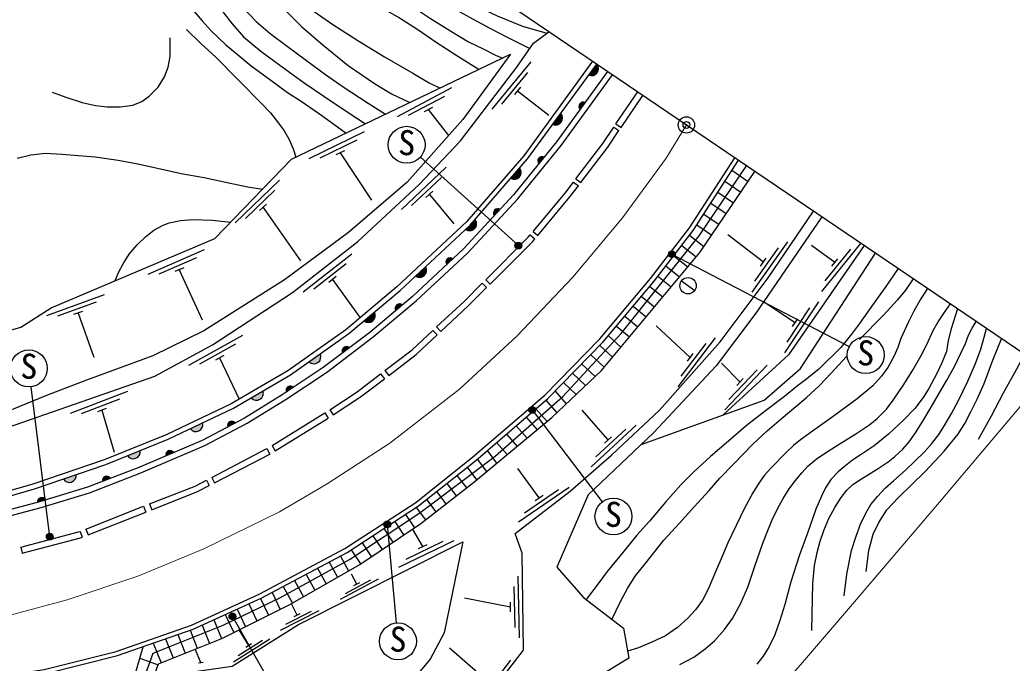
# Model space of a CAD drawing. Units: millimetres at full size, sheet at 1:1000; details may follow other scales. Extents: x 40000 to 680000, y 20000 to 380000.
# Drawn here: x 502998 to 575600, y 271827 to 318859 of the extents above; entities that cross this region are included whole.
import ezdxf
from ezdxf.enums import TextEntityAlignment as Align

# ---------------------------------------------------------------- set-up
doc = ezdxf.new("R2010")
doc.units = ezdxf.units.MM
doc.header["$LTSCALE"] = 1000
doc.header["$PDMODE"] = 32
doc.header["$PDSIZE"] = 500
doc.linetypes.add('CHAIN', pattern=[18.5, 12, -1.5, 3.5, -1.5])
for name, color, linetype, lineweight in [('M-BGD', 7, 'Continuous', 25), ('M-BGD-EXST', 7, 'Continuous', 25), ('M-BMK', 2, 'CHAIN', 13), ('M-BMK-OTRS', 5, 'Continuous', 25), ('M-BMK-SRVR', 3, 'Continuous', 25), ('M-STR-HTXT', 7, 'Continuous', 13)]:
    doc.layers.add(name, color=color, linetype=linetype, lineweight=lineweight)
doc.layers.add('M-OTRS', color=6, linetype='Continuous')
doc.styles.add('ＭＳ ゴシック', font='')
doc.styles.get('ＭＳ ゴシック').set_extended_font_data('MS Gothic')

msp = doc.modelspace()

# ---------------------------------------------------------------- hatches: boundary and pattern name
at = {"layer": 'M-BGD'}
for points in [[(544620, 314825), (545203, 315626, -0.82183)], [(544362, 312819), (543995, 312312, -0.84072)], [(541991, 311216), (542574, 312017, -0.82183)], [(541364, 308819), (540969, 308334, -0.84072)], [(538922, 307274), (539571, 308022, -0.82183)], [(538136, 305004), (537711, 304545, -0.84072)], [(535610, 303532), (536335, 304207, -0.82183)], [(534682, 301392), (534223, 300967, -0.84072)], [(531951, 300124), (532676, 300799, -0.82183)], [(530987, 298024), (530509, 297621, -0.84072)], [(528179, 296844), (528936, 297483, -0.82183)], [(527102, 294880), (526602, 294504, -0.84072)], [(524172, 293859), (524981, 294431, -0.82183)], [(523023, 291992), (522502, 291645, -0.84072)], [(519932, 291217), (520788, 291716, -0.82183)], [(515475, 288960), (516370, 289385, -0.82183)], [(518758, 289387), (518204, 289095, -0.84072)], [(510879, 286997), (511798, 287366, -0.82183)], [(514255, 287223), (513679, 286978, -0.84072)], [(506180, 285290), (507117, 285612, -0.82183)], [(509627, 285331), (509044, 285105, -0.84072)], [(504884, 283761), (504285, 283581, -0.84072)]]:
    msp.add_hatch(color=256, dxfattribs=at).paths.add_polyline_path(points)
at = {"layer": 'M-BGD-EXST'}
for points in [[(539690, 302477, -1), (539251, 302238, -0.41421), (539351, 302577, -0.41421)], [(550922, 301847, -1), (550483, 301607, -0.41421), (550583, 301947, -0.41421)], [(540699, 290464, -1), (540260, 290225, -0.41421), (540360, 290564, -0.41421)], [(530105, 282085, -1), (529666, 281846, -0.41421), (529766, 282185, -0.41421)], [(505410, 281192, -1), (504970, 280952, -0.41421), (505070, 281292, -0.41421)], [(518775, 275359, -1), (518336, 275120, -0.41421), (518436, 275459, -0.41421)]]:
    msp.add_hatch(color=256, dxfattribs=at).paths.add_polyline_path(points)

# ---------------------------------------------------------------- linework, layer by layer
at = {"layer": 'M-BGD'}
for p, q in [((540388, 315788), (537521, 312319)), ((540142, 315019), (538230, 312706)), ((534587, 313877), (530608, 311776)), ((539640, 313941), (539194, 313402)), ((539417, 313671), (541695, 311900)), ((534064, 313262), (531411, 311861)), ((546612, 311246), (548203, 313592)), ((546985, 310993), (548576, 313340)), ((533187, 312459), (532568, 312132)), ((532877, 312296), (534369, 310396)), ((546455, 311014), (546828, 310762)), ((546612, 311246), (546985, 310993)), ((528188, 310664), (524146, 308687)), ((527646, 310065), (524951, 308747)), ((526745, 309291), (526116, 308983)), ((526430, 309137), (528731, 305667)), ((534191, 308077), (530913, 304994)), ((555093, 307859), (556284, 307051)), ((521995, 307147), (518757, 304021)), ((533850, 307345), (531665, 305289)), ((543685, 307236), (544044, 306964)), ((521663, 306410), (519505, 304326)), ((543503, 306995), (543861, 306723)), ((554578, 307060), (555751, 306264)), ((533218, 306338), (532708, 305859)), ((532963, 306098), (534745, 303934)), ((554064, 306260), (555218, 305478)), ((521045, 305395), (520541, 304909)), ((520793, 305152), (523534, 301248)), ((553550, 305461), (554685, 304692)), ((553036, 304662), (554152, 303905)), ((552522, 303863), (553619, 303119)), ((540340, 303138), (540685, 302850)), ((540545, 303384), (540890, 303095)), ((552003, 303123), (553053, 302284)), ((557397, 301141), (554795, 303147)), ((516489, 302040), (512361, 300249)), ((551424, 302370), (552485, 301521)), ((556586, 298958), (559187, 302631)), ((556775, 299744), (558508, 302192)), ((562626, 301123), (560927, 302363)), ((561665, 299002), (564516, 302484)), ((561908, 299773), (563808, 302094)), ((515920, 301467), (513168, 300272)), ((527279, 301728), (523736, 298952)), ((550844, 301617), (551875, 300793)), ((557194, 300855), (557599, 301427)), ((562404, 300853), (562848, 301394)), ((514985, 300733), (514343, 300455)), ((514664, 300594), (516342, 296919)), ((526873, 301029), (524512, 299179)), ((550265, 300865), (551265, 300064)), ((526153, 300084), (525602, 299652)), ((525878, 299868), (527890, 297075)), ((537080, 299856), (537398, 299538)), ((549685, 300112), (550655, 299335)), ((536830, 299606), (537148, 299288)), ((549089, 299372), (550045, 298607)), ((551398, 299768), (552376, 299072)), ((509175, 298746), (504938, 297231)), ((548477, 298644), (549435, 297878)), ((508570, 298211), (505745, 297201)), ((547866, 297917), (548825, 297149)), ((559714, 296718), (557407, 298241)), ((558961, 294515), (561464, 298254)), ((559129, 295305), (560798, 297798)), ((507588, 297542), (506929, 297306)), ((507259, 297424), (508422, 294204)), ((547255, 297190), (548215, 296421)), ((559519, 296428), (559909, 297009)), ((533490, 296406), (533796, 296077)), ((546643, 296462), (547605, 295692)), ((552053, 294180), (549555, 296491)), ((519280, 295780), (515349, 293588)), ((533222, 296157), (533529, 295828)), ((546059, 295768), (546966, 294928)), ((551162, 292029), (553897, 295602)), ((518771, 295152), (516150, 293692)), ((545427, 295058), (546356, 294199)), ((551380, 292807), (553203, 295189)), ((517912, 294330), (517301, 293989)), ((517607, 294160), (519049, 291123)), ((544762, 294379), (545745, 293470)), ((551841, 293902), (552266, 294458)), ((544098, 293700), (545081, 292790)), ((555686, 292385), (554325, 293767)), ((554571, 290341), (557671, 293603)), ((529396, 292981), (529669, 292624)), ((529712, 293222), (529985, 292865)), ((543433, 293020), (544391, 292134)), ((554870, 291091), (556937, 293266)), ((555445, 292131), (555927, 292639)), ((542769, 292341), (543701, 291478)), ((510883, 291687), (506682, 290072)), ((510290, 291138), (507490, 290061)), ((542153, 291711), (542969, 290782)), ((509324, 290445), (508671, 290194)), ((540755, 290425), (541571, 289495)), ((541475, 291044), (542280, 290127)), ((508998, 290319), (509891, 287241)), ((521461, 287742), (525323, 290126)), ((521669, 287341), (525560, 289743)), ((525323, 290126), (525560, 289743)), ((525683, 290353), (525919, 289970)), ((540034, 289806), (540839, 288889)), ((546039, 288142), (544141, 290318)), ((539313, 289187), (540107, 288283)), ((544800, 286170), (548095, 289235)), ((538592, 288568), (539375, 287677)), ((545145, 286900), (547341, 288944)), ((545783, 287903), (546295, 288380)), ((517037, 285411), (521080, 287513)), ((521080, 287513), (521288, 287113)), ((521461, 287742), (521669, 287341)), ((537871, 287949), (538643, 287071)), ((517245, 285012), (521288, 287113)), ((537187, 287362), (537883, 286442)), ((535725, 286146), (536418, 285229)), ((536465, 286742), (537151, 285836)), ((541000, 283921), (539440, 286060)), ((517037, 285411), (517245, 285012)), ((534981, 285554), (535674, 284638)), ((516644, 285207), (516851, 284808)), ((534238, 284963), (534924, 284055)), ((539485, 282152), (543194, 284701)), ((533494, 284371), (534175, 283471)), ((539933, 282824), (542406, 284524)), ((540711, 283723), (541288, 284119)), ((507834, 281631), (512054, 283294)), ((512054, 283294), (512219, 282876)), ((512486, 283465), (512651, 283046)), ((531995, 283204), (532675, 282304)), ((532750, 283779), (533425, 282888)), ((507999, 281213), (512219, 282876)), ((531224, 282702), (531868, 281728)), ((530428, 282183), (531079, 281200)), ((507402, 281461), (507567, 281042)), ((507834, 281631), (507999, 281213)), ((528836, 281146), (529500, 280143)), ((529632, 281665), (530289, 280671)), ((532489, 280356), (531731, 281637)), ((503062, 280315), (503176, 279879)), ((528040, 280628), (528710, 279614)), ((530729, 278832), (534775, 280801)), ((531272, 279430), (533969, 280743)), ((532174, 280203), (532804, 280509)), ((526459, 279656), (527052, 278580)), ((527244, 280109), (527921, 279086)), ((525620, 279210), (526228, 278106)), ((523942, 278317), (524581, 277157)), ((524781, 278764), (525405, 277631)), ((527653, 277609), (527261, 278344)), ((539546, 273687), (539456, 278186)), ((522265, 277425), (522935, 276209)), ((523104, 277871), (523758, 276683)), ((526462, 276497), (529241, 277981)), ((526826, 276930), (528678, 277919)), ((527437, 277494), (527869, 277725)), ((539231, 274431), (539171, 277430)), ((521458, 276995), (522048, 275757)), ((519752, 276158), (520347, 274911)), ((520617, 276551), (521198, 275334)), ((523294, 275336), (522876, 276175)), ((538901, 275924), (535543, 276575)), ((538908, 275574), (538894, 276274)), ((518022, 275371), (518646, 274064)), ((518887, 275765), (519496, 274487)), ((522079, 274249), (524889, 275673)), ((522453, 274674), (524326, 275623)), ((523076, 275225), (523513, 275446)), ((516326, 274600), (516864, 273268)), ((517192, 274994), (517746, 273620)), ((514555, 273914), (515099, 272565)), ((515452, 274227), (515981, 272917)), ((519744, 273120), (519051, 274266)), ((510953, 269358), (512010, 273026)), ((512759, 273287), (513334, 271861)), ((513657, 273600), (514216, 272213)), ((518640, 271921), (521299, 273609)), ((518970, 272379), (520743, 273505)), ((519537, 272988), (519951, 273251)), ((516243, 271864), (515820, 272852)), ((537065, 270631), (534440, 272924)), ((511769, 272192), (513113, 271703)), ((516069, 271841), (516416, 271887)), ((536165, 268483), (538914, 272045))]:
    msp.add_line(p, q, dxfattribs=at)
for points in [[(524667, 328557), (526342, 327070), (527942, 325615), (530108, 323956), (532072, 322612), (534035, 321241), (536105, 320013), (537909, 319154), (539782, 318402), (541549, 317876)], [(524200, 327194), (525174, 326116), (526160, 325075), (527220, 324135), (527926, 323575), (528889, 322918), (529805, 322363), (530809, 321828), (532094, 321123), (533270, 320482), (534487, 319827), (535896, 319050), (537378, 318248), (538697, 317566), (540306, 316760)], [(522908, 326443), (524216, 325267), (525070, 324525), (526674, 323194), (527897, 322306), (529356, 321416), (530330, 320764), (531579, 319936), (532959, 319019), (534458, 318082), (535829, 317253), (536891, 316744), (537795, 316284), (538315, 316064)], [(521536, 325422), (522460, 324632), (524001, 323370), (524950, 322643), (526330, 321675), (527747, 320759), (529131, 319943), (530782, 319011), (532118, 318143), (533466, 317239), (534972, 316258), (536592, 315238)], [(520343, 323977), (521175, 322743), (521848, 321856), (522632, 320988), (523464, 320226), (524532, 319463), (525892, 318519), (527724, 317353), (529680, 316153), (531754, 314953), (532948, 314253), (533751, 313876)], [(519079, 323128), (520645, 321410), (521898, 320074), (523611, 318369), (525202, 317008), (527013, 315517), (528939, 314203), (530178, 313439), (531537, 312814)], [(517895, 321692), (518552, 320726), (519338, 319737), (520297, 318748), (521317, 317865), (522549, 316935), (523970, 315884), (525353, 314857), (526645, 313966), (528489, 312756), (529762, 311964)], [(517262, 320354), (517928, 319351), (518529, 318564), (519373, 317626), (520621, 316576), (521653, 315808), (523793, 314249), (525238, 313274), (527012, 312082), (528280, 311253)], [(515606, 319651), (516337, 318785), (517004, 318059), (518062, 317022), (518755, 316461), (519932, 315496), (521356, 314442), (522584, 313558), (523583, 312913), (525155, 311812), (526870, 310577)], [(515195, 318146), (516268, 317114), (517321, 316144), (519018, 314426), (520665, 312779), (521329, 312064), (521934, 311306), (522332, 310745), (522700, 310101), (522986, 309437), (523195, 308816)], [(426951, 288583), (430899, 290705), (438238, 291940), (445194, 286728), (476650, 285142), (496191, 287012), (512868, 292806), (517096, 295107), (522949, 298929), (527737, 302652), (532216, 306810), (535237, 310019), (539352, 315403), (540586, 317158), (541708, 317995)], [(505370, 313579), (506366, 313212), (507557, 312816), (508535, 312589), (509391, 312501), (510337, 312501), (511271, 312630), (511912, 312878), (512476, 313294), (513106, 313938), (513592, 314687), (513859, 315410), (514007, 316174), (514007, 317542)], [(544902, 315830), (539867, 308917), (535688, 304101), (530576, 299341), (526856, 296204), (522614, 293201), (518460, 290780), (513711, 288525), (509171, 286702), (503957, 284910), (500102, 283805), (494576, 282790), (490198, 282087), (485121, 281699), (478175, 281266), (470482, 281131), (464490, 281266), (455363, 281803), (442606, 282330), (438494, 284946)], [(500591, 295694), (503077, 296394), (505278, 297812), (517263, 302879), (522882, 308666), (538905, 316346), (535421, 311583), (531346, 306988), (527032, 303313), (522360, 299848), (516460, 296127), (512733, 294297), (507878, 292523), (504938, 291385), (499919, 289339)], [(437576, 285100), (442494, 281971), (455345, 281440), (464475, 280903), (470481, 280768), (478189, 280903), (485146, 281337), (490241, 281727), (494638, 282432), (500185, 283451), (504066, 284563), (509297, 286362), (513856, 288192), (518630, 290458), (522811, 292895), (527079, 295916), (530817, 299069), (535949, 303848), (540152, 308691), (545203, 315626)], [(443309, 280588), (457194, 279856), (470398, 279393), (477370, 279450), (483311, 279677), (489295, 280066), (492004, 280482), (498850, 281698), (504547, 283216), (508097, 284284), (511857, 285738), (516530, 287732), (519641, 289371), (522413, 291075), (525425, 293085), (528858, 295672), (532000, 298323), (535752, 301807), (539432, 305776), (542610, 309675), (546355, 314845)], [(546003, 315084), (542273, 309934), (539111, 306055), (535452, 302108), (531719, 298641), (528593, 296005), (525179, 293431), (522184, 291433), (519430, 289741), (516347, 288116), (511697, 286132), (507959, 284686), (504431, 283625), (498758, 282113), (491935, 280901), (489249, 280489), (483290, 280101), (477360, 279875), (470404, 279818), (457212, 280280), (443331, 281013)], [(543685, 307236), (545643, 309815), (546455, 311014)], [(544044, 306964), (546008, 309553), (546828, 310762)], [(455281, 269889), (460672, 269483), (474063, 268758), (481146, 268639), (489398, 269018), (496320, 269742), (504832, 271050), (510148, 272376), (515686, 274309), (520660, 276571), (526950, 279918), (532170, 283318), (536355, 286647), (541629, 291176), (545684, 295321), (549405, 299748), (552260, 303456), (555569, 308599)], [(455305, 270214), (460693, 269809), (474074, 269084), (481141, 268966), (489374, 269343), (496279, 270066), (504768, 271370), (510054, 272688), (515564, 274612), (520516, 276864), (526784, 280199), (531979, 283583), (536147, 286899), (541406, 291414), (545442, 295540), (549151, 299952), (551993, 303644), (555299, 308782)], [(502802, 308757), (503808, 308989), (504884, 309102), (506073, 309033), (508513, 308843), (510190, 308605), (511636, 308335), (513288, 307974), (514808, 307637), (516479, 307337), (518518, 306897), (519793, 306627), (520766, 306487)], [(511557, 269237), (512763, 272554), (517871, 274615), (522026, 276596), (527119, 279402), (532269, 282811), (537766, 286970), (542730, 291330), (546988, 295932), (552701, 303071), (556172, 308191)], [(511557, 269237), (512763, 272554), (517871, 274615), (522026, 276596), (527119, 279402), (532269, 282811), (537766, 286970), (542730, 291330), (546988, 295932), (552701, 303071), (556172, 308191)], [(510953, 269358), (512161, 269115), (513144, 271785), (517778, 273633), (522793, 276127), (527864, 279048), (532346, 282048), (536183, 285035), (541913, 289778), (545545, 293231), (552754, 301842), (556778, 307779)], [(540545, 303384), (542891, 306189), (543503, 306995)], [(540890, 303095), (543243, 305909), (543861, 306723)], [(509960, 299792), (510231, 300427), (510546, 301022), (511001, 301729), (511580, 302399), (512192, 302988), (512806, 303472), (513474, 303854), (513924, 304012), (514750, 304186), (515643, 304259), (517097, 304206), (518428, 304079)], [(515669, 256621), (525611, 256449), (527468, 258978), (536460, 268394), (539851, 272783), (539761, 279879), (539242, 281300), (543264, 284398), (546312, 287060), (549799, 290333), (554234, 295313), (557751, 299995), (561060, 304877)], [(561682, 304455), (556837, 297412), (553956, 293568), (549356, 288670), (544568, 284128), (542288, 278832), (544231, 276614), (547173, 274372), (547553, 272184), (545922, 271198), (543969, 270876), (538428, 268599), (533968, 263563), (530404, 259448), (528355, 257901), (527039, 256690), (525655, 255228), (524649, 254280), (523576, 253646), (521854, 252906), (520688, 252664), (518758, 252560), (516807, 252594)], [(537080, 299856), (540193, 302963), (540340, 303138)], [(537398, 299538), (540525, 302659), (540685, 302850)], [(564778, 302357), (559225, 294380), (554458, 289971)], [(548446, 287806), (557453, 291050), (560112, 293369), (565591, 301806)], [(567261, 300673), (566354, 299374), (565550, 298246), (565012, 297477), (564430, 296664), (563848, 295876), (563070, 294902), (561462, 293311), (560581, 292618), (559888, 292096), (558947, 291317), (557561, 290273), (556141, 289170), (554858, 288066), (553523, 286928), (552317, 285815), (551359, 284857), (550229, 283607), (549075, 282213), (548133, 281178), (547115, 279912), (545977, 278526), (545293, 277611), (544422, 276468)], [(568352, 299934), (567805, 299090), (567211, 298400), (566181, 297275), (564429, 295493)], [(533490, 296406), (535497, 298276), (536830, 299606)], [(533796, 296077), (535810, 297952), (537148, 299288)], [(569410, 299217), (568870, 298391), (568395, 297565), (568013, 296780), (567467, 295568), (567237, 294915), (566977, 294307), (566511, 293433), (566050, 292801), (565409, 292102), (564265, 291144), (562341, 289748), (560995, 288784), (560104, 288142), (559601, 287750), (559045, 287199), (557937, 286079), (557486, 285565), (557078, 284983), (556638, 284271), (556023, 283165), (554799, 280611), (554370, 279572), (553978, 278677), (553357, 277233), (552934, 276433), (552438, 275721), (551865, 275110), (551116, 274436), (550227, 273821), (549240, 273354), (548267, 272952), (547465, 272693)], [(551294, 271728), (552316, 272267), (553128, 272864), (553825, 273467), (554559, 274295), (555131, 275098), (555754, 276213), (556257, 277388), (556781, 278928), (557368, 280610), (557672, 281412), (558034, 282298), (558427, 283110), (558857, 283876), (559291, 284577), (559748, 285170), (560208, 285751), (560680, 286244), (561251, 286747), (561859, 287165), (562933, 287837), (564159, 288602), (565187, 289279), (565726, 289713), (566413, 290384), (566906, 291060), (567681, 292202), (568352, 293298), (568934, 294320), (569364, 295122), (569830, 296148), (570192, 296783), (570586, 297357), (571080, 298085)], [(571593, 297737), (571127, 296268), (570919, 295423), (570790, 294614), (570446, 293776), (570095, 293002), (569492, 291896), (569098, 291237), (568481, 290456), (567650, 289582), (566553, 288562), (565513, 287725), (564552, 287092), (563914, 286663), (563298, 286190), (562868, 285817), (562344, 285262), (561950, 284654), (561642, 284023), (561247, 283084), (560623, 281321), (560021, 279664), (559411, 277771), (558966, 276105), (558593, 274945), (558242, 273904), (557833, 273052), (557389, 272335), (556929, 271761)], [(560941, 274209), (561006, 277650), (561130, 278959), (561325, 279925), (561561, 280740), (561824, 281521), (562194, 282400), (562620, 283210), (563082, 283945), (563512, 284473), (563947, 284899), (564571, 285314), (565797, 286050), (566532, 286536), (567018, 286939), (567591, 287470), (568072, 288007), (568525, 288659), (569057, 289519), (569677, 290546), (570209, 291471), (570815, 292526), (571347, 293470), (571865, 294538), (572184, 295200), (572415, 295801), (572665, 296314), (572956, 296813)], [(563303, 276749), (563501, 278339), (563845, 280054), (564178, 281099), (564494, 281986), (564901, 282787), (565268, 283420), (565753, 284018), (566341, 284656), (566934, 285170), (567792, 285938), (569153, 287259), (569723, 287893), (570231, 288536), (570660, 289192), (571157, 290067), (571665, 291020), (572354, 292433), (572919, 293727), (573303, 294783), (573467, 295403), (573719, 296296)], [(529712, 293222), (531704, 294744), (533222, 296157)], [(529985, 292865), (531995, 294399), (533529, 295828)], [(564923, 278518), (565114, 280058), (565431, 281251), (565846, 282115), (566430, 283029), (567283, 283930), (569233, 285829), (570635, 287330), (571622, 288548), (572147, 289355), (572585, 290195), (573048, 291133), (573548, 292277), (574182, 293974), (574831, 295542)], [(546312, 275028), (546941, 276330), (547454, 277279), (548017, 278186), (548748, 279077), (549387, 279903), (550119, 280810), (551262, 282072), (552330, 283266), (553432, 284460), (554223, 285352), (555215, 286378), (556653, 287858), (557671, 288808), (558697, 289691), (559773, 290591), (560522, 291222), (561505, 292138), (562364, 293022), (563474, 294249)], [(573146, 288203), (574079, 289898), (574963, 291593), (575908, 293288), (576511, 294403)], [(525683, 290353), (527669, 291663), (529396, 292981)], [(525919, 289970), (527930, 291296), (529669, 292624)], [(512486, 283465), (515816, 284777), (516644, 285207)], [(512651, 283046), (516003, 284367), (516851, 284808)], [(503062, 280315), (507290, 281417), (507402, 281461)], [(503176, 279879), (507429, 280988), (507567, 281042)]]:
    msp.add_lwpolyline(points, dxfattribs=at)
msp.add_lwpolyline([(515669, 256621), (512439, 265091), (513259, 268624), (515110, 271128), (518542, 271601), (523380, 274658), (535398, 280687), (534044, 274033), (533026, 272108), (531105, 269845), (525908, 264806)], close=True, dxfattribs=at)
msp.add_circle((551887, 299420), 600, dxfattribs=at)
for centre, radius, start, end in [((544832, 315283), 505, 245.1025, 42.76069), ((544223, 312533), 318, 63.97866, 224.19639), ((542203, 311674), 505, 245.1025, 42.76069), ((541209, 308542), 318, 60.69866, 220.91639), ((539173, 307712), 505, 240.223, 37.88119), ((537963, 304737), 318, 57.06465, 217.28238), ((535906, 303941), 505, 234.13178, 31.78997), ((534489, 301140), 318, 52.76944, 212.98717), ((532246, 300533), 505, 234.13178, 31.78997), ((530783, 297781), 318, 50.03725, 210.25498), ((528494, 297238), 505, 231.31, 28.96819), ((526885, 294648), 318, 46.90571, 207.12345), ((524520, 294225), 505, 226.46179, 24.11998), ((522793, 291773), 318, 43.60209, 203.81982), ((520311, 291551), 505, 221.4102, 19.06839), ((515880, 289261), 505, 216.56971, 14.2279), ((518507, 289192), 318, 37.67375, 197.89148), ((511302, 287272), 505, 213.03791, 10.69611), ((513988, 287050), 318, 33.00161, 193.21934), ((506617, 285544), 505, 210.14495, 7.80314), ((509355, 285167), 318, 31.04427, 191.26201), ((504600, 283619), 318, 26.6275, 186.84523)]:
    msp.add_arc(centre, radius, start, end, dxfattribs=at)
at = {"layer": 'M-BGD-EXST'}
for p, q in [((539471, 302358), (532301, 308822)), ((550703, 301727), (563686, 294976)), ((505190, 281072), (503822, 292038)), ((540479, 290344), (545607, 283622)), ((529885, 281965), (530542, 274767)), ((518555, 275239), (522415, 268486))]:
    msp.add_line(p, q, dxfattribs=at)
for centre, radius in [((531299, 309726), 1350), ((539471, 302358), 250), ((550703, 301727), 250), ((564884, 294353), 1350), ((503655, 293378), 1350), ((540479, 290344), 250), ((546426, 282548), 1350), ((529885, 281965), 250), ((505190, 281072), 250), ((518555, 275239), 250), ((530665, 273422), 1350)]:
    msp.add_circle(centre, radius, dxfattribs=at)
at = {"layer": 'M-BMK'}
msp.add_lwpolyline([(501918, 275245), (506455, 276450), (511629, 278186), (516468, 280182), (521997, 282879), (525489, 284925), (530072, 287898), (535164, 291861), (539393, 295757), (543457, 300036), (547095, 304390), (550288, 308750), (551768, 311176)], dxfattribs=at)
at = {"layer": 'M-BMK-OTRS'}
msp.add_line((576613, 294334), (532431, 324284), dxfattribs=at)
at = {"layer": 'M-BMK-SRVR'}
msp.add_circle((551768, 311176), 600, dxfattribs=at)
at = {"layer": 'M-OTRS'}
msp.add_point((551768, 311176), dxfattribs=at)
at = {"layer": 'M-STR-HTXT'}
msp.add_lwpolyline([(578350, 293157), (570149, 283431), (563913, 276134), (560111, 271704), (556352, 267479), (553879, 265253), (548371, 261424), (540132, 256289), (535158, 253537), (527418, 249711), (518495, 246050), (511318, 243550), (506338, 242023), (498927, 240057), (492465, 238761), (488291, 238222), (485286, 238096), (470161, 237960), (452164, 237771)], dxfattribs=at)

# ---------------------------------------------------------------- texts
at = {"layer": 'M-BGD-EXST', "style": 'ＭＳ ゴシック'}
for p in [(530644, 308433), (564229, 293061), (503000, 292086), (545771, 281256), (530010, 272130)]:
    msp.add_text('S', height=1833, rotation=358.508, dxfattribs=at).set_placement(p, align=Align.BOTTOM_LEFT)

doc.saveas('drawing.dxf')
